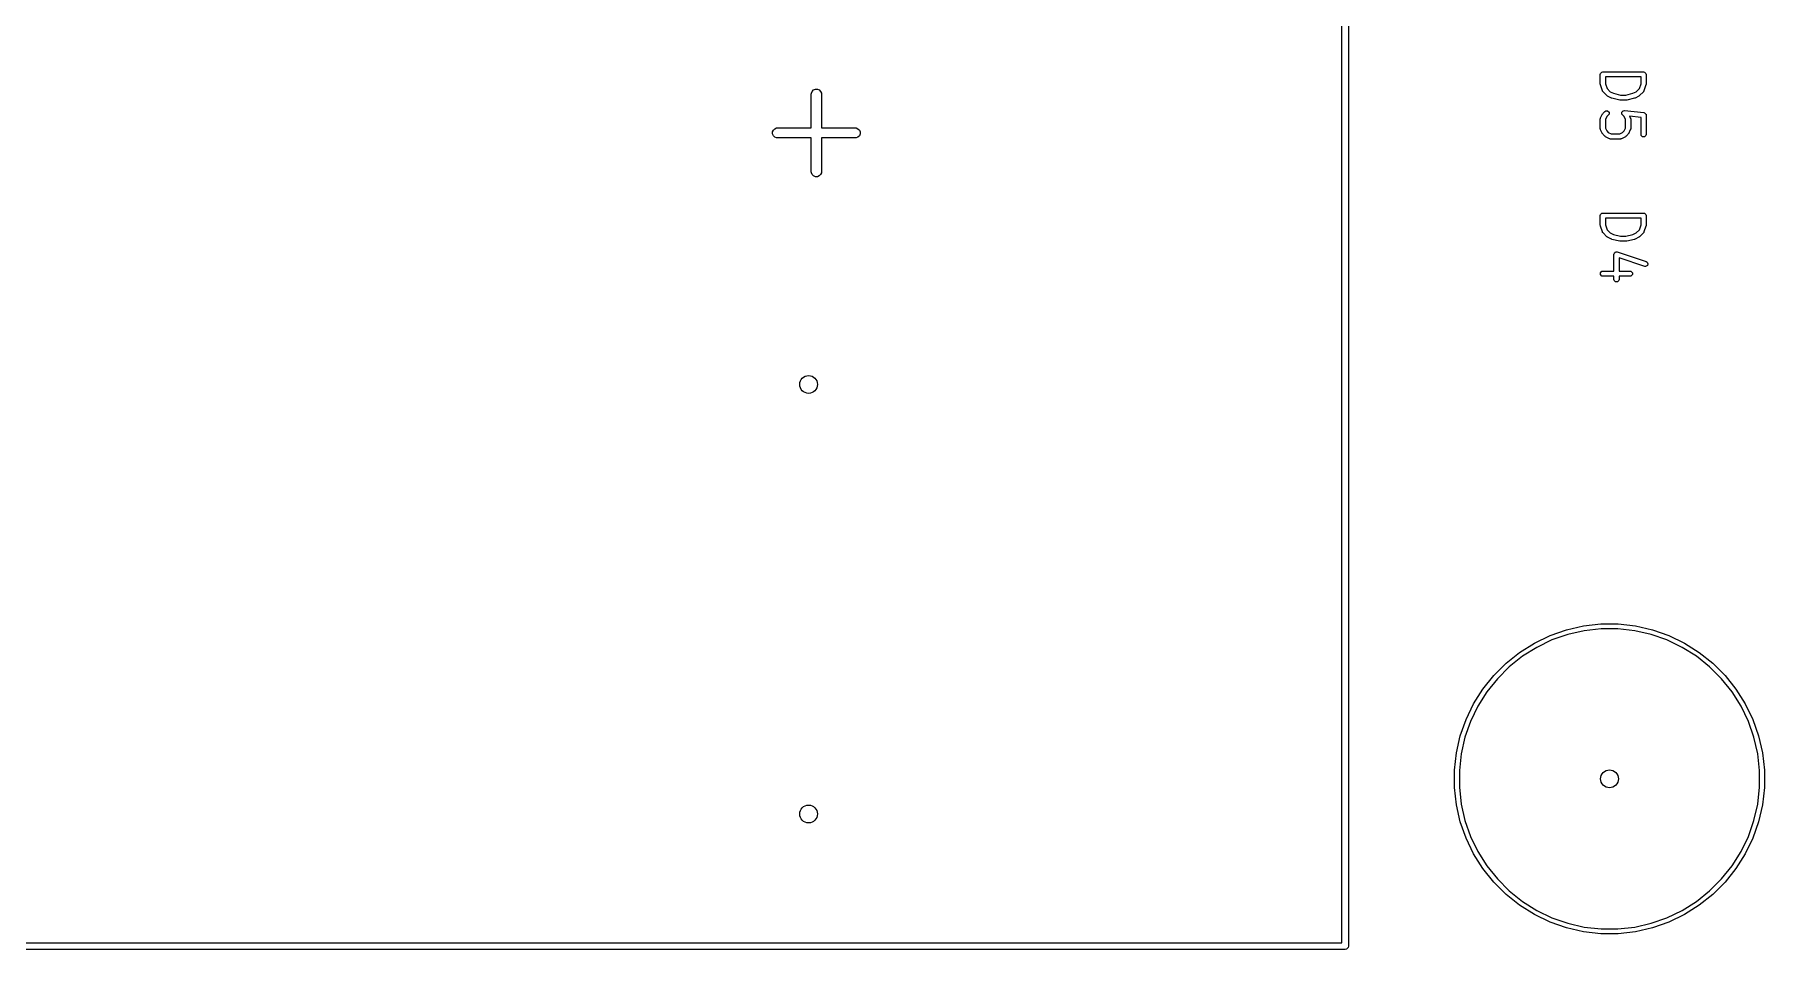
# Model space of a CAD drawing. Header units: inches. Extents: x 0.27 to 5.32, y 0.16 to 3.22.
# Drawn here: x 3.971 to 5.31, y 0.158 to 0.866 of the extents above; entities that cross this region are included whole.
import ezdxf

# ---------------------------------------------------------------- set-up
doc = ezdxf.new("R2010")
doc.units = ezdxf.units.IN
doc.header["$MEASUREMENT"] = 0
doc.layers.add('BLACK', color=250, linetype='CONTINUOUS')

msp = doc.modelspace()

# ---------------------------------------------------------------- linework, layer by layer
at = {"layer": 'BLACK', "linetype": 'CONTINUOUS'}
for p, q in [((4.983, 0.163), (4.983, 3.217)), ((4.988, 3.2195), (4.988, 0.1605)), ((5.1829, 0.8353), (5.1831, 0.836)), ((5.1829, 0.8278), (5.1829, 0.8353)), ((5.1831, 0.836), (5.1841, 0.8371)), ((5.1841, 0.8371), (5.1849, 0.8373)), ((5.1849, 0.8373), (5.2164, 0.8373)), ((5.2144, 0.8333), (5.1869, 0.8333)), ((5.1869, 0.8333), (5.1869, 0.8281)), ((5.2144, 0.8281), (5.2144, 0.8333)), ((5.2164, 0.8373), (5.2171, 0.8371)), ((5.2171, 0.8371), (5.2182, 0.836)), ((5.2182, 0.836), (5.2184, 0.8353)), ((5.2184, 0.8353), (5.2184, 0.8278)), ((4.5724, 0.82), (4.5725, 0.8208)), ((4.5724, 0.7939), (4.5724, 0.82)), ((4.5725, 0.8208), (4.5731, 0.8222)), ((4.5731, 0.8222), (4.5741, 0.8233)), ((4.5741, 0.8233), (4.5756, 0.8239)), ((4.5756, 0.8239), (4.5771, 0.8239)), ((4.5771, 0.8239), (4.5785, 0.8233)), ((4.5785, 0.8233), (4.5796, 0.8222)), ((4.5796, 0.8222), (4.5802, 0.8208)), ((4.5802, 0.8208), (4.5803, 0.82)), ((4.5803, 0.82), (4.5803, 0.7939)), ((5.183, 0.8275), (5.1829, 0.8278)), ((5.183, 0.8272), (5.183, 0.8275)), ((5.1845, 0.8227), (5.183, 0.8272)), ((5.1846, 0.8226), (5.1845, 0.8227)), ((5.1846, 0.8225), (5.1846, 0.8226)), ((5.1847, 0.8223), (5.1846, 0.8225)), ((5.1849, 0.822), (5.1847, 0.8223)), ((5.185, 0.8219), (5.1849, 0.822)), ((5.1849, 0.822), (5.1849, 0.822)), ((5.188, 0.8189), (5.185, 0.8219)), ((5.1869, 0.8281), (5.1881, 0.8244)), ((5.1883, 0.8187), (5.188, 0.8189)), ((5.1881, 0.8244), (5.1906, 0.8219)), ((5.1885, 0.8185), (5.1883, 0.8187)), ((5.1915, 0.817), (5.1885, 0.8185)), ((5.1906, 0.8219), (5.1931, 0.8207)), ((5.1917, 0.817), (5.1915, 0.817)), ((5.1919, 0.8169), (5.1917, 0.817)), ((5.1979, 0.8154), (5.1919, 0.8169)), ((5.1931, 0.8207), (5.1986, 0.8193)), ((5.1986, 0.8193), (5.2026, 0.8193)), ((5.2026, 0.8193), (5.2082, 0.8207)), ((5.2094, 0.8169), (5.2034, 0.8154)), ((5.2082, 0.8207), (5.2107, 0.8219)), ((5.2096, 0.817), (5.2094, 0.8169)), ((5.2098, 0.817), (5.2096, 0.817)), ((5.2128, 0.8185), (5.2098, 0.817)), ((5.2107, 0.8219), (5.2132, 0.8244)), ((5.213, 0.8187), (5.2128, 0.8185)), ((5.2133, 0.8189), (5.213, 0.8187)), ((5.2132, 0.8244), (5.2144, 0.8281)), ((5.2163, 0.8219), (5.2133, 0.8189)), ((5.2164, 0.822), (5.2163, 0.822)), ((5.2163, 0.822), (5.2163, 0.8219)), ((5.2165, 0.8223), (5.2164, 0.822)), ((5.2167, 0.8225), (5.2165, 0.8223)), ((5.2182, 0.8272), (5.2167, 0.8227)), ((5.2167, 0.8227), (5.2167, 0.8226)), ((5.2167, 0.8226), (5.2167, 0.8225)), ((5.2183, 0.8275), (5.2182, 0.8272)), ((5.2184, 0.8278), (5.2183, 0.8275)), ((5.1831, 0.8017), (5.1846, 0.8047)), ((5.1846, 0.8047), (5.1848, 0.8049)), ((5.1848, 0.8049), (5.185, 0.8052)), ((5.185, 0.8052), (5.1865, 0.8067)), ((5.1865, 0.8067), (5.1871, 0.8071)), ((5.1871, 0.8071), (5.1886, 0.8071)), ((5.1893, 0.8039), (5.188, 0.8026)), ((5.1886, 0.8071), (5.1897, 0.8061)), ((5.1897, 0.8045), (5.1893, 0.8039)), ((5.1897, 0.8061), (5.1897, 0.8045)), ((5.1981, 0.8154), (5.1979, 0.8154)), ((5.1984, 0.8153), (5.1981, 0.8154)), ((5.2029, 0.8153), (5.1984, 0.8153)), ((5.1995, 0.8047), (5.1996, 0.8054)), ((5.1996, 0.8046), (5.1995, 0.8047)), ((5.1996, 0.8062), (5.2002, 0.8066)), ((5.1996, 0.8061), (5.1996, 0.8062)), ((5.1996, 0.8054), (5.1996, 0.8061)), ((5.1996, 0.8061), (5.1996, 0.8061)), ((5.1996, 0.8045), (5.1996, 0.8046)), ((5.2, 0.8039), (5.1996, 0.8045)), ((5.2013, 0.8026), (5.2, 0.8039)), ((5.2002, 0.8066), (5.2006, 0.8071)), ((5.2006, 0.8071), (5.2007, 0.8071)), ((5.2007, 0.8071), (5.2008, 0.8072)), ((5.2008, 0.8072), (5.2016, 0.8073)), ((5.2016, 0.8073), (5.2166, 0.8058)), ((5.2031, 0.8154), (5.2029, 0.8153)), ((5.2034, 0.8154), (5.2031, 0.8154)), ((5.2166, 0.8058), (5.217, 0.8056)), ((5.217, 0.8056), (5.2171, 0.8056)), ((5.2171, 0.8056), (5.2172, 0.8056)), ((5.2172, 0.8056), (5.2173, 0.8055)), ((5.2173, 0.8055), (5.2177, 0.805)), ((5.2177, 0.805), (5.2182, 0.8046)), ((5.2182, 0.8046), (5.2182, 0.8044)), ((5.2182, 0.8044), (5.2183, 0.8044)), ((5.2183, 0.8044), (5.2183, 0.8043)), ((5.2183, 0.8043), (5.2184, 0.8038)), ((5.2184, 0.8038), (5.2184, 0.7888)), ((4.5425, 0.7908), (4.5431, 0.7922)), ((4.5425, 0.7892), (4.5425, 0.7908)), ((4.5431, 0.7922), (4.5442, 0.7933)), ((4.5442, 0.7933), (4.5456, 0.7939)), ((4.5456, 0.7939), (4.5463, 0.7939)), ((4.5463, 0.7939), (4.5724, 0.7939)), ((4.5803, 0.7939), (4.6063, 0.7939)), ((4.6063, 0.7939), (4.6071, 0.7939)), ((4.6071, 0.7939), (4.6085, 0.7933)), ((4.6085, 0.7933), (4.6096, 0.7922)), ((4.6096, 0.7922), (4.6102, 0.7908)), ((4.6102, 0.7908), (4.6102, 0.7892)), ((5.1829, 0.8009), (5.183, 0.8012)), ((5.1829, 0.8008), (5.1829, 0.8009)), ((5.1829, 0.8009), (5.1829, 0.8009)), ((5.1829, 0.7933), (5.1829, 0.8008)), ((5.1829, 0.7932), (5.1829, 0.7933)), ((5.183, 0.7929), (5.1829, 0.7932)), ((5.1829, 0.7932), (5.1829, 0.7932)), ((5.183, 0.8012), (5.1831, 0.8016)), ((5.1831, 0.7925), (5.183, 0.7929)), ((5.1831, 0.8016), (5.1831, 0.8017)), ((5.1831, 0.8016), (5.1831, 0.8016)), ((5.1831, 0.7924), (5.1831, 0.7925)), ((5.1831, 0.7925), (5.1831, 0.7925)), ((5.1846, 0.7894), (5.1831, 0.7924)), ((5.188, 0.8026), (5.1869, 0.8003)), ((5.1869, 0.8003), (5.1869, 0.7938)), ((5.1869, 0.7938), (5.188, 0.7915)), ((5.188, 0.7915), (5.1891, 0.7904)), ((5.1891, 0.7904), (5.1913, 0.7893)), ((5.1979, 0.7893), (5.2002, 0.7904)), ((5.2002, 0.7904), (5.2013, 0.7915)), ((5.2024, 0.8003), (5.2013, 0.8026)), ((5.2013, 0.7915), (5.2024, 0.7938)), ((5.2024, 0.7938), (5.2024, 0.8003)), ((5.2061, 0.7924), (5.2046, 0.7894)), ((5.2144, 0.802), (5.2055, 0.8029)), ((5.2055, 0.8029), (5.2061, 0.8017)), ((5.2061, 0.8017), (5.2062, 0.8016)), ((5.2062, 0.7925), (5.2061, 0.7924)), ((5.2062, 0.8016), (5.2062, 0.8016)), ((5.2062, 0.8016), (5.2063, 0.8012)), ((5.2063, 0.7929), (5.2062, 0.7925)), ((5.2062, 0.7925), (5.2062, 0.7925)), ((5.2063, 0.8012), (5.2063, 0.8009)), ((5.2063, 0.8009), (5.2063, 0.8009)), ((5.2063, 0.8009), (5.2064, 0.8008)), ((5.2064, 0.7933), (5.2063, 0.7932)), ((5.2063, 0.7932), (5.2063, 0.7932)), ((5.2063, 0.7932), (5.2063, 0.7929)), ((5.2064, 0.8008), (5.2064, 0.7933)), ((5.2144, 0.7888), (5.2144, 0.802)), ((4.5431, 0.7878), (4.5425, 0.7892)), ((4.5442, 0.7867), (4.5431, 0.7878)), ((4.5456, 0.7861), (4.5442, 0.7867)), ((4.5463, 0.7861), (4.5456, 0.7861)), ((4.5724, 0.7861), (4.5463, 0.7861)), ((4.5724, 0.76), (4.5724, 0.7861)), ((4.6063, 0.7861), (4.5803, 0.7861)), ((4.5803, 0.7861), (4.5803, 0.76)), ((4.6071, 0.7861), (4.6063, 0.7861)), ((4.6085, 0.7867), (4.6071, 0.7861)), ((4.6096, 0.7878), (4.6085, 0.7867)), ((4.6102, 0.7892), (4.6096, 0.7878)), ((5.1848, 0.7892), (5.1846, 0.7894)), ((5.185, 0.7889), (5.1848, 0.7892)), ((5.1865, 0.7874), (5.185, 0.7889)), ((5.1868, 0.7872), (5.1865, 0.7874)), ((5.187, 0.787), (5.1868, 0.7872)), ((5.19, 0.7855), (5.187, 0.787)), ((5.1901, 0.7855), (5.19, 0.7855)), ((5.1904, 0.7854), (5.1901, 0.7855)), ((5.1901, 0.7855), (5.1901, 0.7855)), ((5.1907, 0.7853), (5.1904, 0.7854)), ((5.1908, 0.7854), (5.1907, 0.7853)), ((5.1909, 0.7853), (5.1908, 0.7854)), ((5.1984, 0.7853), (5.1909, 0.7853)), ((5.1913, 0.7893), (5.1979, 0.7893)), ((5.1985, 0.7854), (5.1984, 0.7853)), ((5.1988, 0.7854), (5.1985, 0.7853)), ((5.1985, 0.7853), (5.1985, 0.7854)), ((5.1991, 0.7855), (5.1988, 0.7854)), ((5.1992, 0.7855), (5.1991, 0.7855)), ((5.1993, 0.7855), (5.1992, 0.7855)), ((5.2023, 0.787), (5.1993, 0.7855)), ((5.2025, 0.7872), (5.2023, 0.787)), ((5.2028, 0.7874), (5.2025, 0.7872)), ((5.2043, 0.7889), (5.2028, 0.7874)), ((5.2045, 0.7892), (5.2043, 0.7889)), ((5.2046, 0.7894), (5.2045, 0.7892)), ((5.2146, 0.788), (5.2144, 0.7888)), ((5.2156, 0.787), (5.2146, 0.788)), ((5.2171, 0.787), (5.2156, 0.787)), ((5.2182, 0.788), (5.2171, 0.787)), ((5.2184, 0.7888), (5.2182, 0.788)), ((4.5725, 0.7592), (4.5724, 0.76)), ((4.5731, 0.7578), (4.5725, 0.7592)), ((4.5741, 0.7567), (4.5731, 0.7578)), ((4.5756, 0.7561), (4.5741, 0.7567)), ((4.5771, 0.7561), (4.5756, 0.7561)), ((4.5785, 0.7567), (4.5771, 0.7561)), ((4.5796, 0.7578), (4.5785, 0.7567)), ((4.5802, 0.7592), (4.5796, 0.7578)), ((4.5803, 0.76), (4.5802, 0.7592)), ((5.1829, 0.726), (5.1831, 0.7268)), ((5.1829, 0.7185), (5.1829, 0.726)), ((5.1831, 0.7268), (5.1841, 0.7279)), ((5.1841, 0.7279), (5.1849, 0.728)), ((5.1849, 0.728), (5.2164, 0.728)), ((5.2144, 0.7241), (5.1869, 0.7241)), ((5.1869, 0.7241), (5.1869, 0.7189)), ((5.2144, 0.7189), (5.2144, 0.7241)), ((5.2164, 0.728), (5.2171, 0.7279)), ((5.2171, 0.7279), (5.2182, 0.7268)), ((5.2182, 0.7268), (5.2184, 0.726)), ((5.2184, 0.726), (5.2184, 0.7185)), ((5.183, 0.7182), (5.1829, 0.7185)), ((5.183, 0.7179), (5.183, 0.7182)), ((5.1845, 0.7134), (5.183, 0.7179)), ((5.1846, 0.7133), (5.1845, 0.7134)), ((5.1847, 0.713), (5.1846, 0.7133)), ((5.1846, 0.7133), (5.1846, 0.7133)), ((5.1849, 0.7128), (5.1847, 0.713)), ((5.1849, 0.7127), (5.1849, 0.7128)), ((5.185, 0.7127), (5.1849, 0.7127)), ((5.188, 0.7097), (5.185, 0.7127)), ((5.1869, 0.7189), (5.1881, 0.7151)), ((5.1883, 0.7095), (5.188, 0.7097)), ((5.1881, 0.7151), (5.1906, 0.7127)), ((5.1885, 0.7093), (5.1883, 0.7095)), ((5.1906, 0.7127), (5.1931, 0.7114)), ((5.1931, 0.7114), (5.1986, 0.71)), ((5.1986, 0.71), (5.2026, 0.71)), ((5.2026, 0.71), (5.2082, 0.7114)), ((5.2082, 0.7114), (5.2107, 0.7127)), ((5.2107, 0.7127), (5.2132, 0.7151)), ((5.213, 0.7095), (5.2128, 0.7093)), ((5.2133, 0.7097), (5.213, 0.7095)), ((5.2132, 0.7151), (5.2144, 0.7189)), ((5.2163, 0.7127), (5.2133, 0.7097)), ((5.2164, 0.7128), (5.2163, 0.7127)), ((5.2163, 0.7127), (5.2163, 0.7127)), ((5.2165, 0.713), (5.2164, 0.7128)), ((5.2167, 0.7133), (5.2165, 0.713)), ((5.2182, 0.7179), (5.2167, 0.7134)), ((5.2167, 0.7134), (5.2167, 0.7133)), ((5.2167, 0.7133), (5.2167, 0.7133)), ((5.2183, 0.7182), (5.2182, 0.7179)), ((5.2184, 0.7185), (5.2183, 0.7182)), ((5.1915, 0.7078), (5.1885, 0.7093)), ((5.1917, 0.7077), (5.1915, 0.7078)), ((5.1919, 0.7076), (5.1917, 0.7077)), ((5.1979, 0.7061), (5.1919, 0.7076)), ((5.1934, 0.696), (5.1936, 0.6968)), ((5.1934, 0.683), (5.1934, 0.696)), ((5.1936, 0.6968), (5.1938, 0.697)), ((5.1938, 0.697), (5.1939, 0.6973)), ((5.1939, 0.6973), (5.1943, 0.6975)), ((5.1943, 0.6975), (5.1946, 0.6979)), ((5.1946, 0.6979), (5.195, 0.6979)), ((5.195, 0.6979), (5.1952, 0.698)), ((5.1952, 0.698), (5.196, 0.6979)), ((5.196, 0.6979), (5.2185, 0.6904)), ((5.1981, 0.7061), (5.1979, 0.7061)), ((5.1984, 0.7061), (5.1981, 0.7061)), ((5.2029, 0.7061), (5.1984, 0.7061)), ((5.2031, 0.7061), (5.2029, 0.7061)), ((5.2034, 0.7061), (5.2031, 0.7061)), ((5.2094, 0.7076), (5.2034, 0.7061)), ((5.2096, 0.7077), (5.2094, 0.7076)), ((5.2098, 0.7078), (5.2096, 0.7077)), ((5.2128, 0.7093), (5.2098, 0.7078)), ((5.1831, 0.6818), (5.1841, 0.6829)), ((5.1841, 0.6829), (5.1849, 0.683)), ((5.1849, 0.683), (5.1934, 0.683)), ((5.2173, 0.6867), (5.1974, 0.6933)), ((5.1974, 0.6933), (5.1974, 0.683)), ((5.1974, 0.683), (5.2059, 0.683)), ((5.2059, 0.683), (5.2066, 0.6829)), ((5.2066, 0.6829), (5.2077, 0.6818)), ((5.218, 0.6866), (5.2173, 0.6867)), ((5.2194, 0.6873), (5.218, 0.6866)), ((5.2185, 0.6904), (5.2192, 0.69)), ((5.2192, 0.69), (5.2198, 0.6887)), ((5.2198, 0.6887), (5.2194, 0.6873)), ((5.1831, 0.6803), (5.1831, 0.6818)), ((5.1841, 0.6792), (5.1831, 0.6803)), ((5.1849, 0.6791), (5.1841, 0.6792)), ((5.1934, 0.6791), (5.1849, 0.6791)), ((5.1934, 0.6765), (5.1934, 0.6791)), ((5.1936, 0.6758), (5.1934, 0.6765)), ((5.1946, 0.6747), (5.1936, 0.6758)), ((5.1961, 0.6747), (5.1946, 0.6747)), ((5.1972, 0.6758), (5.1961, 0.6747)), ((5.1974, 0.6765), (5.1972, 0.6758)), ((5.2059, 0.6791), (5.1974, 0.6791)), ((5.1974, 0.6791), (5.1974, 0.6765)), ((5.2066, 0.6792), (5.2059, 0.6791)), ((5.2077, 0.6803), (5.2066, 0.6792)), ((5.2077, 0.6818), (5.2077, 0.6803)), ((5.1441, 0.4009), (5.1568, 0.4054)), ((5.1578, 0.4018), (5.1455, 0.3975)), ((5.1568, 0.4054), (5.1699, 0.4084)), ((5.1705, 0.4047), (5.1578, 0.4018)), ((5.1699, 0.4084), (5.1833, 0.4099)), ((5.1835, 0.4061), (5.1705, 0.4047)), ((5.1833, 0.4099), (5.1967, 0.4099)), ((5.1965, 0.4061), (5.1835, 0.4061)), ((5.2095, 0.4047), (5.1965, 0.4061)), ((5.1967, 0.4099), (5.2101, 0.4084)), ((5.2222, 0.4018), (5.2095, 0.4047)), ((5.2101, 0.4084), (5.2232, 0.4054)), ((5.2345, 0.3975), (5.2222, 0.4018)), ((5.2232, 0.4054), (5.2359, 0.4009)), ((5.1205, 0.3879), (5.1319, 0.3951)), ((5.1337, 0.3918), (5.1227, 0.3849)), ((5.1319, 0.3951), (5.1441, 0.4009)), ((5.1455, 0.3975), (5.1337, 0.3918)), ((5.2463, 0.3918), (5.2345, 0.3975)), ((5.2359, 0.4009), (5.2481, 0.3951)), ((5.2573, 0.3849), (5.2463, 0.3918)), ((5.2481, 0.3951), (5.2595, 0.3879)), ((5.1005, 0.37), (5.11, 0.3795)), ((5.1125, 0.3767), (5.1033, 0.3675)), ((5.11, 0.3795), (5.1205, 0.3879)), ((5.1227, 0.3849), (5.1125, 0.3767)), ((5.2675, 0.3767), (5.2573, 0.3849)), ((5.2595, 0.3879), (5.27, 0.3795)), ((5.2767, 0.3675), (5.2675, 0.3767)), ((5.27, 0.3795), (5.2795, 0.37)), ((5.0921, 0.3595), (5.1005, 0.37)), ((5.1033, 0.3675), (5.0951, 0.3573)), ((5.2849, 0.3573), (5.2767, 0.3675)), ((5.2795, 0.37), (5.2879, 0.3595)), ((5.0791, 0.3359), (5.0849, 0.3481)), ((5.0849, 0.3481), (5.0921, 0.3595)), ((5.0951, 0.3573), (5.0882, 0.3463)), ((5.2918, 0.3463), (5.2849, 0.3573)), ((5.2879, 0.3595), (5.2951, 0.3481)), ((5.2951, 0.3481), (5.3009, 0.3359)), ((5.0746, 0.3232), (5.0791, 0.3359)), ((5.0882, 0.3463), (5.0825, 0.3345)), ((5.2975, 0.3345), (5.2918, 0.3463)), ((5.3009, 0.3359), (5.3054, 0.3232)), ((5.0716, 0.3101), (5.0746, 0.3232)), ((5.0782, 0.3222), (5.0753, 0.3095)), ((5.0825, 0.3345), (5.0782, 0.3222)), ((5.3018, 0.3222), (5.2975, 0.3345)), ((5.3047, 0.3095), (5.3018, 0.3222)), ((5.3054, 0.3232), (5.3084, 0.3101)), ((5.0701, 0.2967), (5.0716, 0.3101)), ((5.0753, 0.3095), (5.0739, 0.2965)), ((5.3061, 0.2965), (5.3047, 0.3095)), ((5.3084, 0.3101), (5.3099, 0.2967)), ((5.0701, 0.2965), (5.0701, 0.2967)), ((5.0701, 0.2833), (5.0701, 0.2965)), ((5.0739, 0.2965), (5.0739, 0.2835)), ((5.3061, 0.2835), (5.3061, 0.2965)), ((5.3099, 0.2967), (5.3099, 0.2833)), ((5.0716, 0.2699), (5.0701, 0.2833)), ((5.0739, 0.2835), (5.0753, 0.2705)), ((5.3047, 0.2705), (5.3061, 0.2835)), ((5.3099, 0.2833), (5.3084, 0.2699)), ((5.0746, 0.2568), (5.0716, 0.2699)), ((5.0753, 0.2705), (5.0782, 0.2578)), ((5.3018, 0.2578), (5.3047, 0.2705)), ((5.3084, 0.2699), (5.3054, 0.2568)), ((5.0791, 0.2441), (5.0746, 0.2568)), ((5.0782, 0.2578), (5.0825, 0.2455)), ((5.2975, 0.2455), (5.3018, 0.2578)), ((5.3054, 0.2568), (5.3009, 0.2441)), ((5.0849, 0.2319), (5.0791, 0.2441)), ((5.0825, 0.2455), (5.0882, 0.2337)), ((5.2918, 0.2337), (5.2975, 0.2455)), ((5.3009, 0.2441), (5.2951, 0.2319)), ((5.0921, 0.2205), (5.0849, 0.2319)), ((5.0882, 0.2337), (5.0951, 0.2227)), ((5.2849, 0.2227), (5.2918, 0.2337)), ((5.2951, 0.2319), (5.2879, 0.2205)), ((5.1005, 0.21), (5.0921, 0.2205)), ((5.0951, 0.2227), (5.1033, 0.2125)), ((5.2767, 0.2125), (5.2849, 0.2227)), ((5.2879, 0.2205), (5.2795, 0.21)), ((5.11, 0.2005), (5.1005, 0.21)), ((5.1033, 0.2125), (5.1125, 0.2033)), ((5.1125, 0.2033), (5.1227, 0.1951)), ((5.2573, 0.1951), (5.2675, 0.2033)), ((5.2675, 0.2033), (5.2767, 0.2125)), ((5.2795, 0.21), (5.27, 0.2005)), ((5.1205, 0.1921), (5.11, 0.2005)), ((5.1319, 0.1849), (5.1205, 0.1921)), ((5.1227, 0.1951), (5.1337, 0.1882)), ((5.1337, 0.1882), (5.1455, 0.1825)), ((5.2345, 0.1825), (5.2463, 0.1882)), ((5.2463, 0.1882), (5.2573, 0.1951)), ((5.2595, 0.1921), (5.2481, 0.1849)), ((5.27, 0.2005), (5.2595, 0.1921)), ((5.1441, 0.1791), (5.1319, 0.1849)), ((5.1568, 0.1746), (5.1441, 0.1791)), ((5.1455, 0.1825), (5.1578, 0.1782)), ((5.1699, 0.1716), (5.1568, 0.1746)), ((5.1578, 0.1782), (5.1705, 0.1753)), ((5.1705, 0.1753), (5.1835, 0.1739)), ((5.1965, 0.1739), (5.2095, 0.1753)), ((5.2095, 0.1753), (5.2222, 0.1782)), ((5.2232, 0.1746), (5.2101, 0.1716)), ((5.2222, 0.1782), (5.2345, 0.1825)), ((5.2359, 0.1791), (5.2232, 0.1746)), ((5.2481, 0.1849), (5.2359, 0.1791)), ((2.638, 0.163), (4.983, 0.163)), ((5.1833, 0.1701), (5.1699, 0.1716)), ((5.1967, 0.1701), (5.1833, 0.1701)), ((5.1835, 0.1739), (5.1965, 0.1739)), ((5.2101, 0.1716), (5.1967, 0.1701)), ((4.9855, 0.158), (2.6355, 0.158)), ((4.9864, 0.1582), (4.9855, 0.158)), ((4.9878, 0.1595), (4.9864, 0.1582)), ((4.988, 0.1605), (4.9878, 0.1595))]:
    msp.add_line(p, q, dxfattribs=at)
at = {"layer": 'BLACK'}
for centre in [(4.5703, 0.5953), (4.5703, 0.5953), (5.19, 0.29), (5.19, 0.29), (4.5703, 0.2628), (4.5703, 0.2628)]:
    msp.add_circle(centre, 0.00689, dxfattribs=at)

doc.saveas('drawing.dxf')
